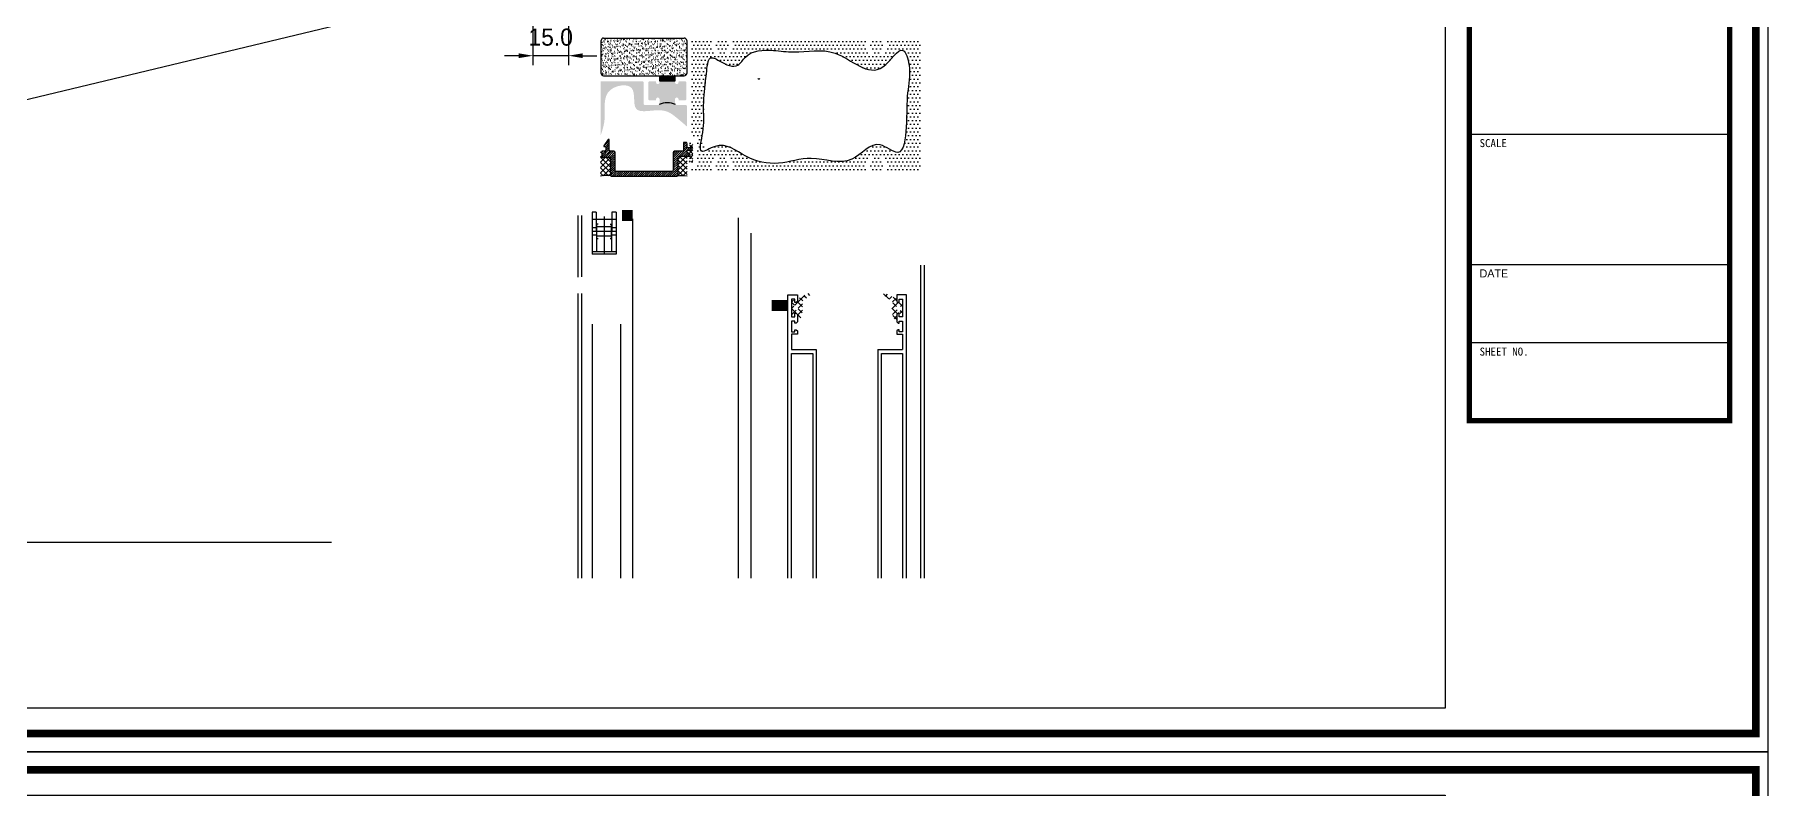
# Model space of a CAD drawing. Header units: millimetres. Extents: x 7297 to 60227, y -7497 to 19324.
# Drawn here: x 22341 to 23072, y 15561 to 15879 of the extents above; entities that cross this region are included whole.
import ezdxf

# ---------------------------------------------------------------- set-up
doc = ezdxf.new("R2010")
doc.units = ezdxf.units.MM
for name, color, linetype in [('NS_CAULKING', 8, 'Continuous'), ('NS_COL_D-GREY', 8, 'Continuous'), ('NS_DIM', 1, 'Continuous'), ('NS_FORM', 7, 'Continuous')]:
    doc.layers.add(name, color=color, linetype=linetype)
doc.styles.add('Expo M', font='Expo M.ttf')
doc.dimstyles.new('N-SPACE', dxfattribs={"dimscale": 4, "dimtxt": 1.8, "dimasz": 1.5, "dimexe": 1, "dimexo": 1, "dimgap": 1, "dimtad": 1, "dimtoh": 1, "dimdec": 1, "dimzin": 1, "dimdsep": 46, "dimtxsty": 'Expo M', "dimcen": 2, "dimclrd": 1, "dimclre": 1, "dimclrt": 2, "dimadec": 1, "dimazin": 0, "dimtfac": 1, "dimtdec": 1, "dimtix": 1, "dimtmove": 1, "dimatfit": 3, "dimfxl": 1, "dimtolj": 1, "dimtzin": 1, "dimarcsym": 0})
pattern_1 = [(45, (-13537.5487, 10922.9995), (-1.122532015, 1.122532015), []), (135, (-13537.5487, 10922.9995), (-1.122532015, -1.122532015), [])]
pattern_2 = [(45, (22001.5755, 14444.3175), (-1.3258252, 1.3258252), []), (135, (22001.5755, 14444.3175), (-1.3258252, -1.3258252), [])]

# ---------------------------------------------------------------- blocks, each defined once
blk = doc.blocks.new('*D920')
at = {"layer": 'NS_DIM', "color": 1, "lineweight": -2, "transparency": 16777216}
for p, q in [((22551.45, 15891.26), (22551.45, 15866.05)), ((22566.45, 15891.26), (22566.45, 15866.05)), ((22545.45, 15870.05), (22539.45, 15870.05)), ((22566.45, 15870.05), (22551.45, 15870.05)), ((22572.45, 15870.05), (22578.45, 15870.05))]:
    blk.add_line(p, q, dxfattribs=at)
at = {"layer": 'NS_DIM', "color": 1, "transparency": 16777216}
for points in [[(22545.45, 15871.05), (22545.45, 15869.05), (22551.45, 15870.05)], [(22572.45, 15871.05), (22572.45, 15869.05), (22566.45, 15870.05)]]:
    blk.add_solid(points, dxfattribs=at)
at = {"layer": 'NS_DIM', "color": 2, "transparency": 16777216, "insert": (22558.95, 15877.83), "char_height": 7.2, "attachment_point": 5, "style": 'Expo M'}
blk.add_mtext('\\A1;15.0', dxfattribs=at)
blk = doc.blocks.new('AL-TEMPLATE')
at = {"color": 8}
for p, q in [((2716.82, 1118.41), (2800.02, 1118.41)), ((2716.82, 1076.81), (2800.02, 1076.81)), ((2716.82, 1051.85), (2800.02, 1051.85))]:
    blk.add_line(p, q, dxfattribs=at)
at = {"color": 7, "ltscale": 2}
blk.add_lwpolyline([(1972.34, 1515.25), (1972.34, 921.25), (2812.34, 921.25), (2812.34, 1515.25)], close=True, dxfattribs=at)
at = {"color": 8}
for points, const_width in [([(1976.34, 1509.45), (2808.34, 1509.45), (2808.34, 927.05), (1976.34, 927.05)], 2.5), ([(2716.82, 1409.8), (2800.02, 1409.8), (2800.02, 1026.89), (2716.82, 1026.89)], 1.66)]:
    blk.add_lwpolyline(points, close=True, dxfattribs=dict(at, const_width=const_width))
at = {"color": 9}
blk.add_lwpolyline([(1984.07, 1501.32), (2709.08, 1501.32), (2709.08, 935.18), (1984.07, 935.18)], close=True, dxfattribs=at)
at = {"color": 8, "width": 438.9675, "attachment_point": 1}
for s, insert, char_height in [('SCALE', (2720.1, 1116.8), 2.556), ('{\\fﾱﾼﾸﾲ|b0|i0|c129|p49;DATE}', (2720.1, 1075.2), 2.5559), ('SHEET NO.', (2720.1, 1050.24), 2.556)]:
    blk.add_mtext(s, dxfattribs=dict(at, insert=insert, char_height=char_height))
blk = doc.blocks.new('*D901')
at = {"layer": 'NS_DIM', "color": 1, "lineweight": -2, "transparency": 16777216}
for p, q in [((22562.45, 15895.26), (22111.74, 15895.26)), ((22115.74, 15889.26), (22115.74, 15670.97)), ((22466.45, 15664.97), (22111.74, 15664.97))]:
    blk.add_line(p, q, dxfattribs=at)
at = {"layer": 'NS_DIM', "color": 1, "transparency": 16777216}
for points in [[(22114.74, 15889.26), (22116.74, 15889.26), (22115.74, 15895.26)], [(22114.74, 15670.97), (22116.74, 15670.97), (22115.74, 15664.97)]]:
    blk.add_solid(points, dxfattribs=at)
at = {"layer": 'NS_DIM', "color": 2, "transparency": 16777216, "insert": (22107.96, 15780.11), "char_height": 7.2, "attachment_point": 5, "rotation": 90, "style": 'Expo M'}
blk.add_mtext('\\A1;WINDOW "DIM"', dxfattribs=at)

msp = doc.modelspace()

# ---------------------------------------------------------------- hatches: boundary and pattern name
at = {"layer": 'NS_CAULKING'}
msp.add_hatch(color=256, dxfattribs=at).paths.add_polyline_path([(22612.86, 15851.71), (22612.86, 15851.26), (22615.66, 15851.26, 0.414214), (22616.16, 15851.76), (22616.16, 15858.76, 0.414214), (22615.66, 15859.26), (22612.86, 15859.26), (22612.86, 15858.81, -1), (22611.36, 15858.81), (22611.36, 15859.26), (22604.86, 15859.26), (22604.86, 15858.81, -1), (22603.36, 15858.81), (22603.36, 15859.26), (22600.66, 15859.26, 0.414214), (22600.16, 15858.76), (22600.16, 15851.76, 0.414214), (22600.66, 15851.26), (22603.36, 15851.26), (22603.36, 15851.71, -1), (22604.86, 15851.71), (22604.86, 15850.01, -0.198912), (22604.64, 15849.48, -0.200897), (22611.58, 15849.48, -0.198912), (22611.36, 15850.01), (22611.36, 15851.26), (22611.36, 15851.71, -1)])
at = {"layer": 'NS_COL_D-GREY'}
h = msp.add_hatch(dxfattribs=at)
h.set_pattern_fill('AR-SAND', color=256, style=0)
h.set_pattern_definition([(37.5, (50082.4595, -437545.563), (-0.062993358, 1.926823769), [0, -1.52, 0, -1.7, 0, -1.625]), (7.5, (50082.4595, -437545.563), (1.769776705, 2.822146065), [0, -0.82, 0, -1.37, 0, -0.525]), (327.5, (50081.2295, -437545.563), (3.114141862, 0.0056590535), [0, -0.5, 0, -1.8, 0, -2.35]), (317.5, (50081.2295, -437545.563), (3.006126605, 0.877675565), [0, -0.25, 0, -1.18, 0, -1.35])])
edge = h.paths.add_edge_path()
edge.add_arc((22615.3, 15862.57), 1, 270, 360)
edge.add_line((22616.3, 15862.57), (22616.3, 15876.46))
edge.add_arc((22615.3, 15876.46), 1, 0, 90)
edge.add_line((22615.3, 15877.46), (22581.25, 15877.46))
edge.add_arc((22581.25, 15876.46), 1, 90, 180)
edge.add_line((22580.25, 15876.46), (22580.25, 15862.57))
edge.add_arc((22581.25, 15862.57), 1, 180, 270)
edge.add_line((22581.25, 15861.57), (22615.3, 15861.57))
h = msp.add_hatch(dxfattribs=at)
h.set_pattern_fill('DOTS', color=256, style=0)
h.set_pattern_definition([(0, (17335.385, 2067.9974), (0.79375, 1.5875), [0, -1.5875])])
edge = h.paths.add_edge_path(flags=16)
edge.add_spline(control_points=[(22625.34, 15867.64), (22624.85, 15864.89), (22624.09, 15858.37), (22623.39, 15847.74), (22623.09, 15839.92), (22623, 15827.31), (22631.35, 15835.44), (22641.25, 15825.93), (22655.03, 15823.55), (22669.68, 15828.87), (22685.53, 15821.86), (22695.72, 15836.52), (22707.47, 15825.25), (22709.44, 15842.77), (22708.78, 15853.48), (22711.25, 15863.56), (22707.26, 15876.59), (22696.38, 15856.92), (22680.14, 15875.11), (22664.23, 15870.78), (22651.91, 15872.69), (22642.21, 15872.39), (22637.52, 15864.06), (22631.51, 15866.85), (22626.38, 15870.06), (22625.43, 15868.1), (22625.34, 15867.64)], knot_values=[0, 0, 0, 0, 8.363903, 20.005017, 29.990578, 38.123868, 42.18002, 55.775346, 69.953636, 83.874047, 101.000985, 114.398638, 122.462456, 133.741096, 148.243987, 159.952815, 166.607807, 177.571652, 198.479008, 216.031589, 224.605828, 236.724048, 241.361913, 249.492277, 253.598612, 255.01137, 255.01137, 255.01137, 255.01137], degree=3, periodic=0)
edge = h.paths.add_edge_path()
edge.add_arc((22620.16, 15824.06), 0.5, 270.00111, 360.00202)
edge.add_line((22620.66, 15824.06), (22620.66, 15834.46))
edge.add_arc((22620.16, 15834.46), 0.5, 0.00202, 90.00111)
edge.add_line((22620.16, 15834.96), (22618.66, 15834.96))
edge.add_arc((22618.66, 15835.46), 0.5, 180.00071, 270.00111, ccw=False)
edge.add_line((22618.16, 15835.46), (22618.16, 15877.56))
edge.add_line((22618.16, 15877.56), (22626.84, 15877.56))
edge.add_arc((22626.84, 15877.06), 0.5, -28.43689, 90, ccw=False)
edge.add_arc((22631.46, 15874.56), 4.75, 151.56311, 224.67438)
edge.add_arc((22628.79, 15871.92), 1, 224.67438, 404.67438)
edge.add_arc((22631.46, 15874.56), 2.75, -44.6766, 224.67438, ccw=False)
edge.add_arc((22634.12, 15871.92), 1, 135.3234, 270)
edge.add_line((22634.12, 15870.92), (22634.12, 15870.92))
edge.add_arc((22634.12, 15871.92), 1, 270.00058, 315.3234)
edge.add_arc((22631.46, 15874.56), 4.75, 315.3234, 388.43689)
edge.add_arc((22636.07, 15877.06), 0.5, 90, 208.43689, ccw=False)
edge.add_line((22636.07, 15877.56), (22691.84, 15877.56))
edge.add_arc((22691.84, 15877.06), 0.5, -28.43689, 90, ccw=False)
edge.add_arc((22696.46, 15874.56), 4.75, 151.56311, 224.67438)
edge.add_arc((22693.79, 15871.92), 1, 224.67438, 404.67438)
edge.add_arc((22696.46, 15874.56), 2.75, -44.6766, 224.67438, ccw=False)
edge.add_arc((22699.12, 15871.92), 1, 135.3234, 315.3234)
edge.add_arc((22696.46, 15874.56), 4.75, 315.3234, 388.43689)
edge.add_arc((22701.07, 15877.06), 0.5, 90, 208.43689, ccw=False)
edge.add_line((22701.07, 15877.56), (22714.76, 15877.56))
edge.add_line((22714.76, 15877.56), (22714.76, 15820.96))
edge.add_line((22714.76, 15820.96), (22701.07, 15820.96))
edge.add_arc((22701.07, 15821.46), 0.5, 151.56311, 270, ccw=False)
edge.add_arc((22696.46, 15823.96), 4.75, 331.56311, 404.6766)
edge.add_arc((22699.12, 15826.59), 1, 44.6766, 224.6766)
edge.add_arc((22696.46, 15823.96), 2.75, -224.67438, 44.6766, ccw=False)
edge.add_arc((22693.79, 15826.59), 1, 315.32562, 495.32562)
edge.add_arc((22696.46, 15823.96), 4.75, 135.32562, 208.43689)
edge.add_arc((22691.84, 15821.46), 0.5, -90, 28.43689, ccw=False)
edge.add_line((22691.84, 15820.96), (22636.07, 15820.96))
edge.add_arc((22636.07, 15821.46), 0.5, 151.56311, 270, ccw=False)
edge.add_arc((22631.46, 15823.96), 4.75, 331.56311, 404.6766)
edge.add_arc((22634.12, 15826.59), 1, 44.6766, 224.6766)
edge.add_arc((22631.46, 15823.96), 2.75, -224.67438, 44.6766, ccw=False)
edge.add_arc((22628.79, 15826.59), 1, 315.32562, 495.32562)
edge.add_arc((22631.46, 15823.96), 4.75, 135.32562, 208.43689)
edge.add_arc((22626.84, 15821.46), 0.5, -90, 28.43689, ccw=False)
edge.add_line((22626.84, 15820.96), (22618.66, 15820.96))
edge.add_arc((22618.66, 15821.46), 0.5, 180, 270, ccw=False)
edge.add_line((22618.16, 15821.46), (22618.16, 15823.06))
edge.add_arc((22618.66, 15823.06), 0.5, 90.00111, 180, ccw=False)
edge.add_line((22618.66, 15823.56), (22620.16, 15823.56))
edge = h.paths.add_edge_path()
edge.add_line((22617.46, 15833.26), (22617.46, 15831.26))
edge.add_line((22618.96, 15833.26), (22617.46, 15833.26))
edge.add_line((22618.96, 15825.26), (22618.96, 15833.26))
edge.add_line((22617.46, 15825.26), (22618.96, 15825.26))
edge.add_line((22617.46, 15827.26), (22617.46, 15825.26))
h = msp.add_hatch(dxfattribs=at)
h.set_pattern_fill('AR-SAND', color=256, scale=0.5, style=0)
h.set_pattern_definition([(37.5, (38972.8013, -441644.1207), (-0.031496679, 0.9634118845), [0, -0.76, 0, -0.85, 0, -0.8125]), (7.5, (38972.8013, -441644.1207), (0.8848883526, 1.4110730326), [0, -0.41, 0, -0.685, 0, -0.2625]), (327.5, (38972.1863, -441644.1207), (1.5570709309, 0.0028295268), [0, -0.25, 0, -0.9, 0, -1.175]), (317.5, (38972.1863, -441644.1207), (1.5030633023, 0.4388377825), [0, -0.125, 0, -0.59, 0, -0.675])])
edge = h.paths.add_edge_path()
edge.add_arc((22597.65, 15858.76), 0.5, 0, 90, ccw=False)
edge.add_line((22598.15, 15858.76), (22598.15, 15849.76))
edge.add_arc((22598.65, 15849.76), 0.5, 180, 270)
edge.add_line((22598.65, 15849.26), (22604.1, 15849.26))
edge.add_arc((22604.1, 15850.01), 0.75, 270, 360)
edge.add_line((22604.85, 15850.01), (22604.85, 15851.71))
edge.add_arc((22604.1, 15851.71), 0.75, 0, 180)
edge.add_line((22603.35, 15851.71), (22603.35, 15851.26))
edge.add_line((22603.35, 15851.26), (22600.65, 15851.26))
edge.add_arc((22600.65, 15851.76), 0.5, 180, 270, ccw=False)
edge.add_line((22600.15, 15851.76), (22600.15, 15858.76))
edge.add_arc((22600.65, 15858.76), 0.5, 90, 180, ccw=False)
edge.add_line((22600.65, 15859.26), (22603.35, 15859.26))
edge.add_line((22603.35, 15859.26), (22603.35, 15858.81))
edge.add_arc((22604.1, 15858.81), 0.75, 180, 360)
edge.add_line((22604.85, 15858.81), (22604.85, 15859.26))
edge.add_line((22604.85, 15859.26), (22611.36, 15859.26))
edge.add_line((22611.36, 15859.26), (22611.36, 15858.81))
edge.add_arc((22612.11, 15858.81), 0.75, 180, 360)
edge.add_line((22612.86, 15858.81), (22612.86, 15859.26))
edge.add_line((22612.86, 15859.26), (22615.66, 15859.26))
edge.add_arc((22615.66, 15858.76), 0.5, 0, 90, ccw=False)
edge.add_line((22616.16, 15858.76), (22616.16, 15851.76))
edge.add_arc((22615.66, 15851.76), 0.5, -90, 0, ccw=False)
edge.add_line((22615.66, 15851.26), (22612.86, 15851.26))
edge.add_line((22612.86, 15851.26), (22612.86, 15851.71))
edge.add_arc((22612.11, 15851.71), 0.75, 360, 540)
edge.add_line((22611.36, 15851.71), (22611.36, 15851.26))
edge.add_line((22611.36, 15851.26), (22611.36, 15850.01))
edge.add_arc((22612.11, 15850.01), 0.75, 180, 270)
edge.add_line((22612.11, 15849.26), (22615.96, 15849.26))
edge.add_arc((22615.96, 15848.76), 0.5, 0.00236, 90, ccw=False)
edge.add_line((22616.46, 15848.76), (22616.46, 15840.17))
edge.add_spline(control_points=[(22616.45, 15840.17), (22614.89, 15841.53), (22612.46, 15843.64), (22608.34, 15846.82), (22602.74, 15847.46), (22592.3, 15845.02), (22596.1, 15859.2), (22579.77, 15856.52), (22582.77, 15844.64), (22580.7, 15838.43), (22579.96, 15836.2)], knot_values=[0.006345, 0.006345, 0.006345, 0.006345, 6.244667, 9.750719, 15.185216, 23.6789, 32.504152, 41.489691, 54.23012, 61.388626, 61.388626, 61.388626, 61.388626], degree=3, periodic=0)
edge.add_line((22579.96, 15836.2), (22579.96, 15859.26))
edge.add_line((22579.96, 15859.26), (22597.65, 15859.26))
h = msp.add_hatch(dxfattribs=at)
h.set_pattern_fill('ANSI31', color=256, scale=3, angle=315, style=0)
h.set_pattern_definition([(0, (58084.2654, 477033.70678), (1e-16, -0.375), [])])
h.paths.add_polyline_path([(22611.33, 15859.26), (22604.98, 15859.26), (22604.98, 15861.26), (22607.86, 15861.26), (22608.16, 15860.96), (22608.45, 15861.26), (22611.33, 15861.26)])
h = msp.add_hatch(dxfattribs=at)
h.set_pattern_fill('ANSI37', color=256, scale=0.5, style=0)
h.set_pattern_definition(pattern_1)
h.paths.add_polyline_path([(22584.15, 15826.76, 0.414214), (22583.65, 15827.26), (22580.45, 15827.26), (22580.45, 15829.56), (22579.95, 15829.56), (22579.95, 15819.26, -0.133993), (22584.4, 15819.32, -0.26546), (22584.15, 15819.76)])
h = msp.add_hatch(dxfattribs=at)
h.set_pattern_fill('ANSI31', color=256, scale=0.2, style=0)
h.set_pattern_definition([(45, (-13537.5487, 10922.99954), (-0.449012806, 0.449012806), [])])
h.paths.add_polyline_path([(22612.16, 15819.26, 0.414213), (22612.66, 15819.76), (22612.66, 15827.26, -0.414213), (22613.16, 15827.76), (22617.76, 15827.76), (22617.76, 15828.26), (22616.46, 15829.26), (22616.46, 15829.76, -0.414214), (22616.96, 15830.26), (22618.16, 15830.26, 1), (22618.16, 15831.26), (22616.97, 15831.26, -0.426008), (22616.45, 15831.76), (22616.45, 15833.02, 0.37528), (22615.96, 15833.46), (22614.96, 15833.46), (22614.96, 15830.26, -0.414214), (22614.46, 15829.76), (22611.16, 15829.76, 0.414213), (22610.66, 15829.26), (22610.66, 15821.76, -0.414213), (22610.16, 15821.26), (22586.65, 15821.26, -0.414214), (22586.15, 15821.76), (22586.15, 15829.26, 0.414214), (22585.65, 15829.76), (22584.16, 15829.76, -0.414214), (22583.66, 15830.26), (22583.66, 15834.76), (22583.16, 15834.76), (22581.36, 15832.06), (22581.36, 15831.76), (22581.86, 15831.76, -0.414214), (22582.16, 15831.46), (22582.16, 15830.26, -0.414214), (22581.66, 15829.76), (22580.45, 15829.76), (22580.45, 15827.26), (22583.65, 15827.26, -0.414214), (22584.15, 15826.76), (22584.15, 15819.76, 0.414214), (22584.65, 15819.26)])
h = msp.add_hatch(dxfattribs=at)
h.set_pattern_fill('ANSI37', color=256, scale=0.5, style=0)
h.set_pattern_definition(pattern_1)
h.paths.add_polyline_path([(22616.45, 15826.76, -1), (22617.45, 15826.76), (22617.45, 15825.26), (22618.95, 15825.26), (22618.95, 15833.26), (22617.45, 15833.26), (22617.45, 15831.76, -0.402517), (22616.97, 15831.26), (22618.16, 15831.26, -1), (22618.16, 15830.26), (22616.96, 15830.26, 0.414214), (22616.46, 15829.76), (22616.46, 15829.26), (22617.76, 15828.26), (22617.76, 15827.76), (22613.16, 15827.76, 0.414213), (22612.66, 15827.26), (22612.66, 15819.76, -0.323396), (22612.32, 15819.28, -0.080089), (22616.45, 15819.26)])
h = msp.add_hatch(dxfattribs=at)
h.set_pattern_fill('ANSI37', color=256, scale=15, style=0)
h.set_pattern_definition(pattern_2)
edge = h.paths.add_edge_path(flags=16)
edge.add_arc((22661.8, 15764.65), 0.3, 70.12924, 180)
edge.add_line((22661.5, 15764.65), (22661.5, 15762.9))
edge.add_arc((22661.8, 15762.9), 0.3, 180, 289.87076)
edge.add_arc((22659.15, 15770.26), 8.12, 289.87076, 298.29301)
edge.add_arc((22662.56, 15763.78), 0.8, 303.16009, 416.83991)
edge.add_arc((22659.15, 15757.3), 8.12, 61.70699, 70.12924)
edge = h.paths.add_edge_path()
edge.add_arc((22664.94, 15766.11), 0.3, 133.03891, 260.40593, ccw=False)
edge.add_line((22664.74, 15766.33), (22668.49, 15769.18))
edge.add_arc((22668.15, 15769.55), 0.5, 313.04826, 486.98223)
edge.add_line((22667.85, 15769.95), (22663.24, 15767.75))
edge.add_arc((22663.46, 15767.3), 0.5, 115.7063, 180)
edge.add_line((22662.96, 15767.3), (22662.96, 15766.51))
edge.add_line((22662.96, 15766.51), (22662.46, 15766.01))
edge.add_line((22662.46, 15766.01), (22661.8, 15766.01))
edge.add_line((22661.8, 15766.01), (22661.58, 15766.86))
edge.add_arc((22661.29, 15766.78), 0.3, 14.99972, 150.0003)
edge.add_line((22661.03, 15766.93), (22660.8, 15766.53))
edge.add_arc((22661.06, 15766.38), 0.3, 150, 180)
edge.add_line((22660.76, 15766.38), (22660.76, 15761.41))
edge.add_arc((22661.06, 15761.41), 0.3, 180, 230)
edge.add_line((22660.86, 15761.18), (22661.26, 15760.85))
edge.add_arc((22661.46, 15761.08), 0.3, 230, 360)
edge.add_line((22661.76, 15761.08), (22661.76, 15761.18))
edge.add_line((22661.76, 15761.18), (22661.76, 15761.51))
edge.add_line((22661.76, 15761.51), (22662.46, 15761.51))
edge.add_line((22662.46, 15761.51), (22662.96, 15761.01))
edge.add_line((22662.96, 15761.01), (22662.96, 15758.78))
edge.add_line((22662.96, 15758.78), (22663, 15758.78))
edge.add_arc((22663, 15760.28), 1.5, 270, 340.56657)
edge.add_arc((22645.55, 15766.43), 20, 340.56657, 348.39938)
edge.add_line((22665.14, 15762.41), (22665.14, 15765.52))
edge.add_arc((22664.84, 15765.52), 0.3, 0, 80.40593)
h = msp.add_hatch(dxfattribs=at)
h.set_pattern_fill('ANSI37', color=256, scale=15, style=0)
h.set_pattern_definition(pattern_2)
edge = h.paths.add_edge_path(flags=16)
edge.add_arc((22706.11, 15764.65), 0.3, 0, 109.87076)
edge.add_arc((22708.77, 15757.3), 8.12, 109.87076, 118.29301)
edge.add_arc((22705.36, 15763.78), 0.8, 123.16009, 236.83991)
edge.add_arc((22708.77, 15770.26), 8.12, 241.70699, 250.12924)
edge.add_arc((22706.11, 15762.9), 0.3, 250.12924, 360)
edge.add_line((22706.41, 15762.9), (22706.41, 15764.65))
edge = h.paths.add_edge_path()
edge.add_arc((22702.97, 15766.11), 0.3, -80.40593, 46.96109, ccw=False)
edge.add_arc((22703.07, 15765.52), 0.3, 99.59407, 180)
edge.add_line((22702.77, 15765.52), (22702.77, 15762.41))
edge.add_arc((22722.36, 15766.43), 20, 191.60062, 199.43343)
edge.add_arc((22704.92, 15760.28), 1.5, 199.43343, 270)
edge.add_line((22704.92, 15758.78), (22704.96, 15758.78))
edge.add_line((22704.96, 15758.78), (22704.96, 15761.01))
edge.add_line((22704.96, 15761.01), (22705.46, 15761.51))
edge.add_line((22705.46, 15761.51), (22706.16, 15761.51))
edge.add_line((22706.16, 15761.51), (22706.16, 15761.18))
edge.add_line((22706.16, 15761.18), (22706.16, 15761.08))
edge.add_arc((22706.46, 15761.08), 0.3, 180, 310)
edge.add_line((22706.65, 15760.85), (22707.05, 15761.18))
edge.add_arc((22706.86, 15761.41), 0.3, 310, 360)
edge.add_line((22707.16, 15761.41), (22707.16, 15766.38))
edge.add_arc((22706.86, 15766.38), 0.3, 0, 30)
edge.add_line((22707.12, 15766.53), (22706.89, 15766.93))
edge.add_arc((22706.63, 15766.78), 0.3, 29.9997, 165.00028)
edge.add_line((22706.34, 15766.86), (22706.11, 15766.01))
edge.add_line((22706.11, 15766.01), (22705.46, 15766.01))
edge.add_line((22705.46, 15766.01), (22704.96, 15766.51))
edge.add_line((22704.96, 15766.51), (22704.96, 15767.3))
edge.add_arc((22704.46, 15767.3), 0.5, 0, 64.2937)
edge.add_line((22704.67, 15767.75), (22700.07, 15769.95))
edge.add_arc((22699.77, 15769.55), 0.5, 53.01777, 226.95174)
edge.add_line((22699.43, 15769.18), (22703.18, 15766.33))

# ---------------------------------------------------------------- linework, layer by layer
at = {"layer": 'NS_CAULKING'}
msp.add_arc((22646.69, 15860.72), 0.462, 202.5, 337.5, dxfattribs=at)
at = {"layer": 'NS_COL_D-GREY'}
for p, q in [((22580.25, 15862.57), (22580.25, 15876.46)), ((22581.25, 15877.46), (22615.3, 15877.46)), ((22616.3, 15876.46), (22616.3, 15862.57)), ((22581.25, 15861.57), (22615.3, 15861.57)), ((22570.46, 15802.76), (22570.46, 15776.79)), ((22571.96, 15802.76), (22571.96, 15776.86)), ((22578.12, 15804.08), (22576.39, 15804.08)), ((22576.39, 15804.08), (22576.39, 15786.36)), ((22586.52, 15801.04), (22576.39, 15801.04)), ((22578.12, 15804.08), (22578.27, 15787.37)), ((22578.93, 15799.02), (22578.37, 15799.02)), ((22578.37, 15792.94), (22578.37, 15799.02)), ((22581.46, 15802.36), (22581.46, 15786.36)), ((22584.55, 15798.91), (22583.99, 15798.91)), ((22584.55, 15792.94), (22584.55, 15799.02)), ((22584.79, 15804.08), (22584.65, 15787.37)), ((22586.52, 15804.08), (22584.79, 15804.08)), ((22586.52, 15804.08), (22586.52, 15786.36)), ((22593.46, 15804.66), (22589.15, 15804.66)), ((22593.46, 15804.16), (22589.15, 15804.16)), ((22593.46, 15803.66), (22589.15, 15803.66)), ((22593.46, 15803.16), (22589.15, 15803.16)), ((22593.46, 15802.66), (22589.15, 15802.66)), ((22593.46, 15802.16), (22589.15, 15802.16)), ((22593.46, 15801.66), (22589.15, 15801.66)), ((22593.46, 15801.16), (22589.15, 15801.16)), ((22593.46, 15800.66), (22589.15, 15800.66)), ((22593.46, 15801.26), (22593.46, 15649.97)), ((22638.15, 15649.97), (22638.15, 15801.76)), ((22578.18, 15797.5), (22576.39, 15797.5)), ((22586.52, 15795.98), (22576.39, 15795.98)), ((22578.2, 15794.46), (22576.39, 15794.46)), ((22584.55, 15798.01), (22578.37, 15798.01)), ((22584.55, 15793.95), (22578.37, 15793.95)), ((22578.93, 15792.94), (22578.37, 15792.94)), ((22584.55, 15792.94), (22583.99, 15792.94)), ((22586.52, 15794.46), (22584.71, 15794.46)), ((22586.52, 15797.5), (22584.74, 15797.5)), ((22643.46, 15649.97), (22643.46, 15795.26)), ((22586.52, 15787.37), (22576.39, 15787.37)), ((22586.52, 15786.36), (22576.39, 15786.36)), ((22714.86, 15781.76), (22714.86, 15649.97)), ((22716.46, 15781.76), (22716.46, 15649.97)), ((22570.46, 15769.92), (22570.46, 15649.97)), ((22571.96, 15769.86), (22571.96, 15649.97)), ((22658.96, 15766.76), (22652.15, 15766.76)), ((22658.96, 15766.26), (22652.15, 15766.26)), ((22658.96, 15765.76), (22652.15, 15765.76)), ((22658.96, 15765.26), (22652.15, 15765.26)), ((22658.96, 15764.76), (22652.15, 15764.76)), ((22658.96, 15764.26), (22652.15, 15764.26)), ((22658.96, 15763.76), (22652.15, 15763.76)), ((22658.96, 15763.26), (22652.15, 15763.26)), ((22658.96, 15762.76), (22652.15, 15762.76)), ((22658.96, 15769.26), (22662.96, 15769.26)), ((22658.96, 15649.97), (22658.96, 15769.26)), ((22660.46, 15767.51), (22660.46, 15760.01)), ((22661.96, 15767.51), (22660.46, 15767.51)), ((22661.96, 15766.01), (22661.96, 15767.51)), ((22662.46, 15766.01), (22661.96, 15766.01)), ((22662.96, 15766.51), (22662.46, 15766.01)), ((22662.96, 15769.26), (22662.96, 15766.51)), ((22708.96, 15769.26), (22704.96, 15769.26)), ((22704.96, 15769.26), (22704.96, 15766.51)), ((22704.96, 15766.51), (22705.46, 15766.01)), ((22705.46, 15766.01), (22705.96, 15766.01)), ((22705.96, 15766.01), (22705.96, 15767.51)), ((22705.96, 15767.51), (22707.46, 15767.51)), ((22707.46, 15760.01), (22707.46, 15767.51)), ((22708.96, 15649.97), (22708.96, 15769.26)), ((22576.46, 15756.96), (22576.46, 15649.97)), ((22588.46, 15649.97), (22588.46, 15756.96)), ((22660.46, 15760.01), (22661.96, 15760.01)), ((22660.56, 15758.26), (22660.56, 15753.76)), ((22661.96, 15758.26), (22660.56, 15758.26)), ((22661.96, 15761.51), (22662.46, 15761.51)), ((22661.96, 15760.01), (22661.96, 15761.51)), ((22661.96, 15757.41), (22661.96, 15758.26)), ((22662.46, 15757.41), (22661.96, 15757.41)), ((22662.46, 15761.51), (22662.96, 15761.01)), ((22662.96, 15757.91), (22662.46, 15757.41)), ((22662.96, 15761.01), (22662.96, 15757.91)), ((22705.46, 15761.51), (22704.96, 15761.01)), ((22704.96, 15761.01), (22704.96, 15757.91)), ((22704.96, 15757.91), (22705.46, 15757.41)), ((22705.96, 15761.51), (22705.46, 15761.51)), ((22705.46, 15757.41), (22705.96, 15757.41)), ((22705.96, 15760.01), (22705.96, 15761.51)), ((22707.46, 15760.01), (22705.96, 15760.01)), ((22705.96, 15758.26), (22707.36, 15758.26)), ((22705.96, 15757.41), (22705.96, 15758.26)), ((22707.36, 15758.26), (22707.36, 15753.76)), ((22660.56, 15753.76), (22661.96, 15753.76)), ((22660.56, 15752.76), (22660.56, 15746.26)), ((22662.96, 15752.76), (22660.56, 15752.76)), ((22661.96, 15754.61), (22662.46, 15754.61)), ((22661.96, 15753.76), (22661.96, 15754.61)), ((22662.46, 15754.61), (22662.96, 15754.11)), ((22662.96, 15754.11), (22662.96, 15752.76)), ((22705.46, 15754.61), (22704.96, 15754.11)), ((22704.96, 15754.11), (22704.96, 15752.76)), ((22704.96, 15752.76), (22707.36, 15752.76)), ((22705.96, 15754.61), (22705.46, 15754.61)), ((22705.96, 15753.76), (22705.96, 15754.61)), ((22707.36, 15753.76), (22705.96, 15753.76)), ((22707.36, 15752.76), (22707.36, 15746.26)), ((22660.56, 15746.26), (22670.96, 15746.26)), ((22660.56, 15649.97), (22660.56, 15744.56)), ((22660.56, 15744.56), (22669.46, 15744.56)), ((22669.46, 15744.56), (22669.46, 15649.97)), ((22670.96, 15746.26), (22670.96, 15649.97)), ((22696.96, 15746.26), (22696.96, 15649.97)), ((22696.96, 15746.26), (22707.36, 15746.26)), ((22698.46, 15744.56), (22707.36, 15744.56)), ((22698.46, 15649.97), (22698.46, 15744.56)), ((22707.36, 15744.56), (22707.36, 15649.97))]:
    msp.add_line(p, q, dxfattribs=at)
msp.add_lwpolyline([(22611.33, 15859.26), (22604.98, 15859.26), (22604.98, 15861.26), (22607.86, 15861.26), (22608.16, 15860.96), (22608.45, 15861.26), (22611.33, 15861.26)], close=True, dxfattribs=at)
msp.add_lwpolyline([(22586.15, 15829.26, 0.414214), (22585.65, 15829.76), (22584.16, 15829.76, -0.414214), (22583.66, 15830.26), (22583.66, 15834.76), (22583.16, 15834.76), (22581.36, 15832.06), (22581.36, 15831.76), (22581.86, 15831.76, -0.414214), (22582.16, 15831.46), (22582.16, 15830.26, -0.414214), (22581.66, 15829.76), (22580.45, 15829.76), (22580.45, 15827.26), (22583.65, 15827.26, -0.414214), (22584.15, 15826.76), (22584.15, 15819.76, 0.414214), (22584.65, 15819.26), (22612.16, 15819.26, 0.414213), (22612.66, 15819.76), (22612.66, 15827.26, -0.414213), (22613.16, 15827.76), (22617.76, 15827.76), (22617.76, 15828.26), (22616.46, 15829.26), (22616.46, 15829.76, -0.414214), (22616.96, 15830.26), (22618.16, 15830.26, 1), (22618.16, 15831.26), (22616.96, 15831.26, -0.414214), (22616.46, 15831.76), (22616.46, 15832.96, 0.414214), (22615.96, 15833.46), (22614.96, 15833.46), (22614.96, 15830.26, -0.414214), (22614.46, 15829.76), (22611.16, 15829.76, 0.414213), (22610.66, 15829.26), (22610.66, 15821.76, -0.414213), (22610.16, 15821.26), (22586.65, 15821.26, -0.414214), (22586.15, 15821.76)], format="xyb", close=True, dxfattribs=at)
for centre, radius, start, end in [((22581.25, 15876.46), 1, 90, 180), ((22615.3, 15876.46), 1, 0, 90), ((22581.25, 15862.57), 1, 180, 270), ((22615.3, 15862.57), 1, 270, 0), ((22608.11, 15841.19), 8.98, 67.28131, 112.71869), ((22582.3, 15811.14), 8.45, 73.84052, 106.15405), ((22614.31, 15806.43), 13, 80.4913, 99.5087)]:
    msp.add_arc(centre, radius, start, end, dxfattribs=at)
at = {"layer": 'NS_COL_D-GREY', "start_tangent": (-0.177894, -0.98405), "end_tangent": (-0.177894, -0.98405)}
msp.add_spline([(22625.34, 15867.64), (22624.26, 15859.34), (22623.43, 15847.73), (22623.1, 15837.75), (22622.69, 15829.79), (22628.25, 15831.86), (22641.2, 15827.71), (22655.07, 15824.78), (22668.85, 15826.77), (22685.97, 15826.44), (22697.92, 15832.49), (22705.31, 15829.26), (22708.88, 15839.96), (22709.47, 15854.45), (22710.05, 15866.14), (22707.48, 15872.28), (22699.01, 15865.31), (22678.93, 15871.12), (22661.38, 15871.63), (22652.84, 15872.29), (22641.05, 15869.47), (22637.9, 15866.07), (22629.97, 15867.9), (22625.99, 15868.89), (22625.34, 15867.64)], degree=3, dxfattribs=at)

# ---------------------------------------------------------------- block references
at = {"layer": 'NS_FORM', "xscale": 1.32, "yscale": 1.32, "zscale": 1.32}
for p in [(19360.14, 14360.74), (19360.14, 13576.66)]:
    msp.add_blockref('AL-TEMPLATE', p, dxfattribs=at)

# ---------------------------------------------------------------- dimensions: what is measured, and where the dimension line sits
at = {"layer": 'NS_DIM'}
dim = msp.add_linear_dim(base=(22115.74, 15664.97), p1=(22566.45, 15895.26), p2=(22470.45, 15664.97), angle=270, text='WINDOW "DIM"', dimstyle='N-SPACE', dxfattribs=at)
dim.commit()
dim.dimension.update_dxf_attribs({"geometry": '*D901', "text_midpoint": (22107.96, 15780.11)})
dim = msp.add_linear_dim(base=(22551.45, 15870.05), p1=(22566.45, 15895.26), p2=(22551.45, 15895.26), angle=180, dimstyle='N-SPACE', dxfattribs=at)
dim.commit()
dim.dimension.update_dxf_attribs({"geometry": '*D920', "text_midpoint": (22558.95, 15870.05), "dimtype": 128})

# ---------------------------------------------------------------- leaders
msp.add_leader([(22557.7, 15904.22), (22284.15, 15838.6)], dimstyle='N-SPACE', dxfattribs=at)

doc.saveas('drawing.dxf')
